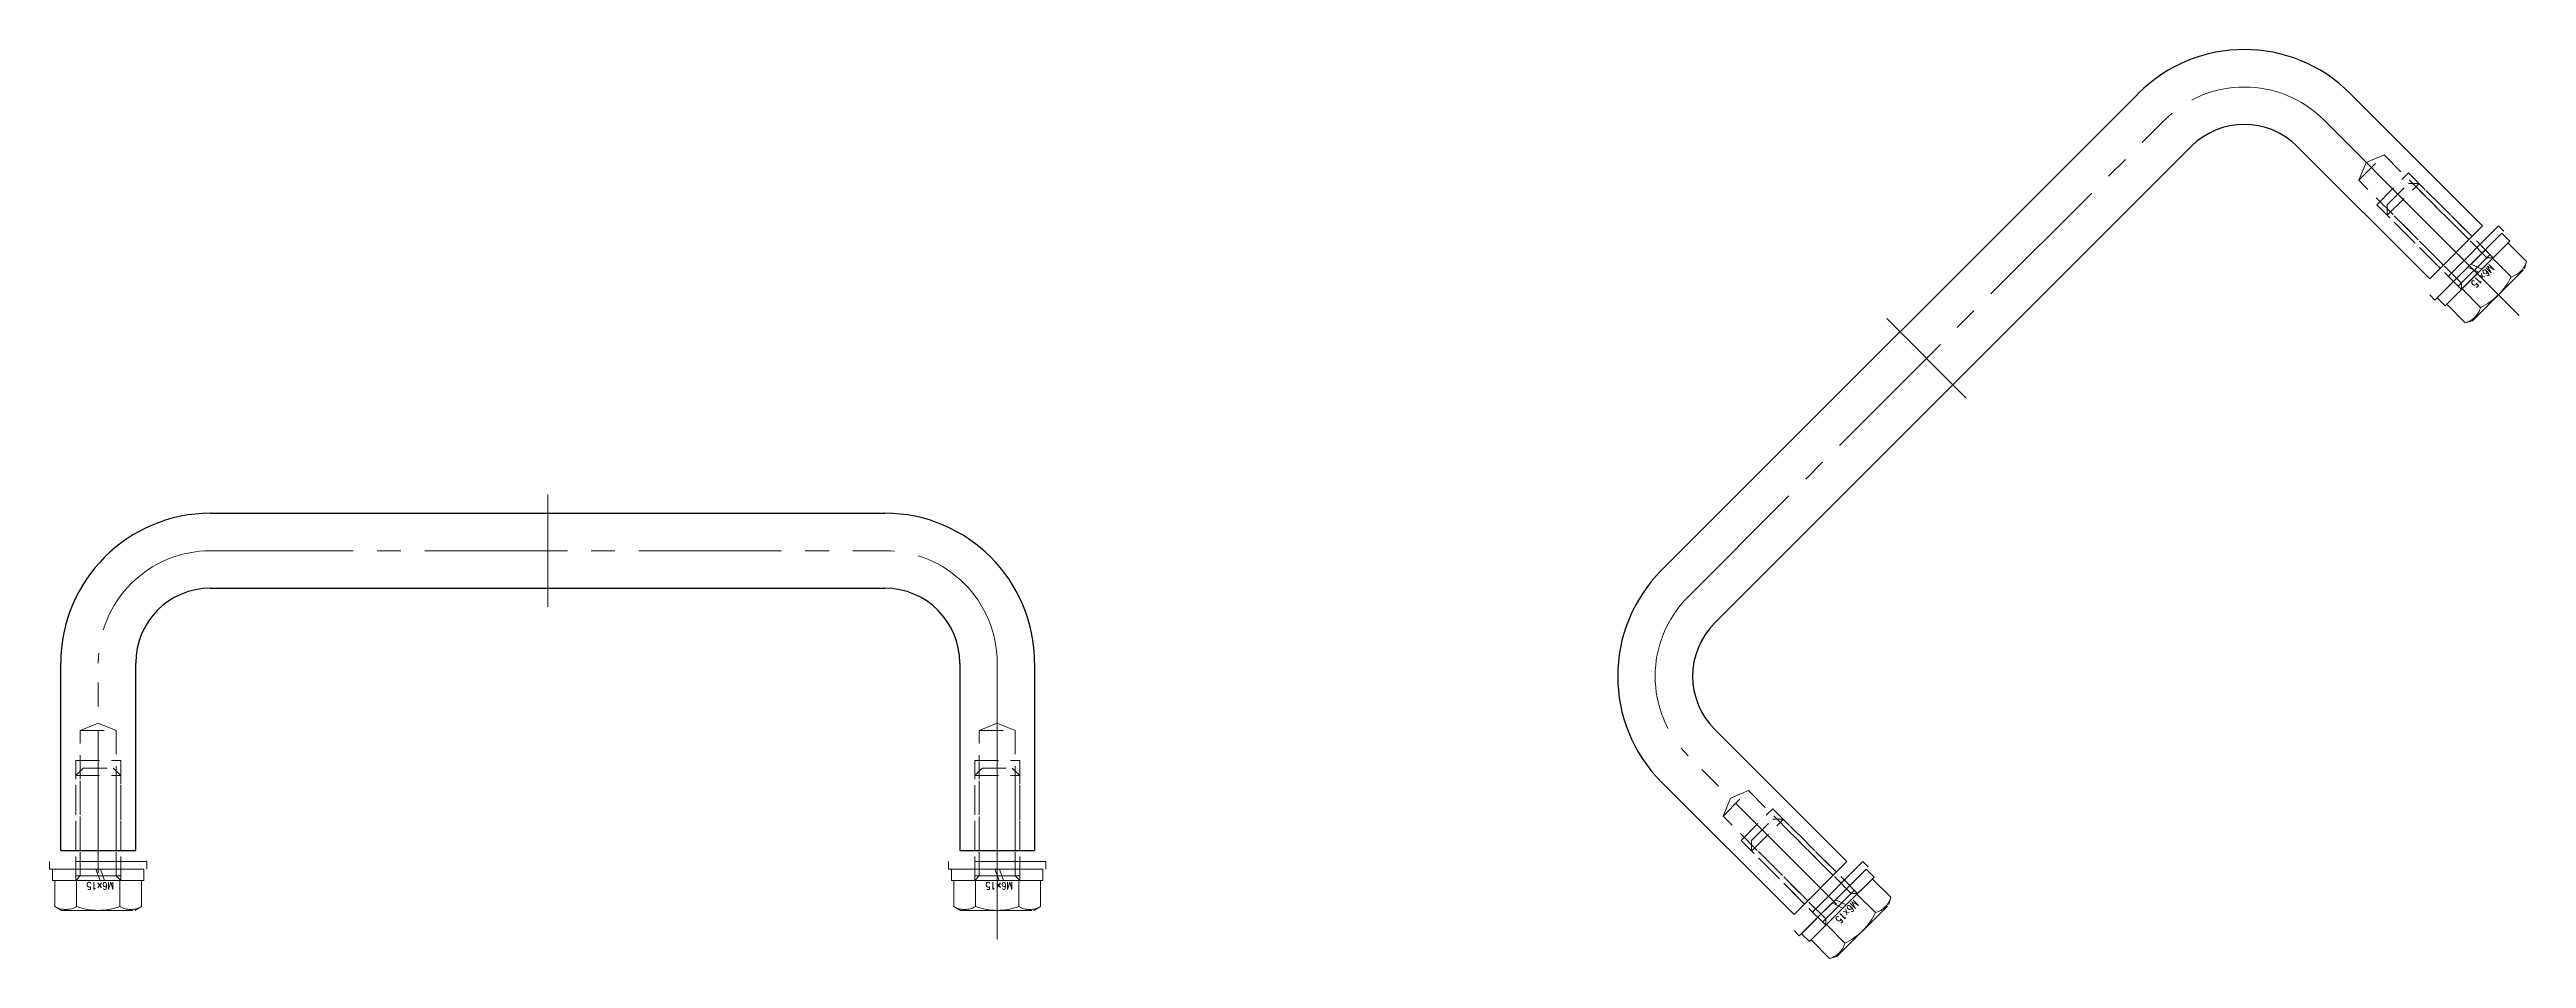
# Model space of a CAD drawing. Header units: millimetres. Extents: x 0 to 51411, y 0 to 16902.
# Drawn here: x 1373.8 to 1704.4, y 8292.8 to 8414.1 of the extents above; entities that cross this region are included whole.
import ezdxf

# ---------------------------------------------------------------- set-up
doc = ezdxf.new("R2010")
doc.units = ezdxf.units.MM
doc.linetypes.add('CENTER2', pattern=[28.575, 19.05, -3.175, 3.175, -3.175])
doc.linetypes.add('HIDDEN2', pattern=[4.7625, 3.175, -1.5875])
for name, color, linetype, lineweight in [('01_外形線', 7, 'Continuous', 25), ('03_かくれ線', 6, 'HIDDEN2', 13), ('04_中心線', 1, 'CENTER2', 9)]:
    doc.layers.add(name, color=color, linetype=linetype, lineweight=lineweight)
doc.styles.add('寸法用', font='simplex.shx', dxfattribs={"width": 0.8, "bigfont": '@extfont2.shx'})

msp = doc.modelspace()

# ---------------------------------------------------------------- linework, layer by layer
at = {"layer": '01_外形線'}
for p, q in [((1588.982, 8344.573), (1652.621, 8408.213)), ((1680.905, 8408.213), (1698.583, 8390.535)), ((1596.053, 8337.502), (1659.692, 8401.142)), ((1673.834, 8401.142), (1691.512, 8383.464)), ((1691.512, 8383.464), (1698.583, 8390.535)), ((1395.297, 8352.182), (1485.297, 8352.182)), ((1395.297, 8342.182), (1485.297, 8342.182)), ((1375.297, 8307.182), (1375.297, 8332.182)), ((1385.297, 8307.182), (1385.297, 8332.182)), ((1495.297, 8332.182), (1495.297, 8307.182)), ((1505.297, 8332.182), (1505.297, 8307.182)), ((1613.73, 8305.682), (1596.053, 8323.36)), ((1606.659, 8298.611), (1588.982, 8316.289)), ((1375.297, 8307.182), (1385.297, 8307.182)), ((1495.297, 8307.182), (1505.297, 8307.182)), ((1606.659, 8298.611), (1613.73, 8305.682))]:
    msp.add_line(p, q, dxfattribs=at)
for centre, radius, start, end in [((1666.763, 8394.071), 20, 45, 135), ((1666.763, 8394.071), 10, 45, 135), ((1395.297, 8332.182), 20, 90, 180), ((1485.297, 8332.182), 20, 0, 90), ((1395.297, 8332.182), 10, 90, 180), ((1485.297, 8332.182), 10, 0, 90), ((1603.124, 8330.431), 20, 135, 225), ((1603.124, 8330.431), 10, 135, 225)]:
    msp.add_arc(centre, radius, start, end, dxfattribs=at)
at = {"layer": '03_かくれ線'}
for points in [[(1693.351, 8385.303), (1682.037, 8396.616), (1685.431, 8400.01), (1696.745, 8388.697)], [(1682.037, 8396.616), (1683.031, 8399.016), (1685.431, 8400.01)], [(1692.926, 8384.878), (1684.441, 8393.364), (1688.684, 8397.606), (1697.169, 8389.121)], [(1685.855, 8391.949), (1690.098, 8396.192)], [(1685.855, 8393.364), (1688.684, 8396.192)], [(1690.098, 8396.192), (1688.684, 8396.192)], [(1699.149, 8386.293), (1689.249, 8396.192)], [(1699.997, 8386.293), (1690.098, 8396.192)], [(1685.855, 8391.949), (1685.855, 8393.364)], [(1695.755, 8382.898), (1685.855, 8392.798)], [(1695.755, 8382.05), (1685.855, 8391.949)], [(1377.897, 8323.182), (1380.297, 8324.176), (1382.697, 8323.182)], [(1377.897, 8307.182), (1377.897, 8323.182), (1382.697, 8323.182), (1382.697, 8307.182)], [(1497.897, 8323.182), (1500.297, 8324.176), (1502.697, 8323.182)], [(1497.897, 8307.182), (1497.897, 8323.182), (1502.697, 8323.182), (1502.697, 8307.182)], [(1377.297, 8307.182), (1377.297, 8319.182), (1383.297, 8319.182), (1383.297, 8307.182)], [(1497.297, 8307.182), (1497.297, 8319.182), (1503.297, 8319.182), (1503.297, 8307.182)], [(1377.297, 8317.182), (1378.297, 8318.182)], [(1377.297, 8317.182), (1383.297, 8317.182)], [(1377.297, 8303.182), (1377.297, 8317.182)], [(1377.897, 8303.782), (1377.897, 8317.782)], [(1378.297, 8318.182), (1382.297, 8318.182)], [(1383.297, 8317.182), (1382.297, 8318.182)], [(1382.697, 8303.782), (1382.697, 8317.782)], [(1383.297, 8303.182), (1383.297, 8317.182)], [(1497.297, 8317.182), (1498.297, 8318.182)], [(1497.297, 8317.182), (1503.297, 8317.182)], [(1497.297, 8303.182), (1497.297, 8317.182)], [(1497.897, 8303.782), (1497.897, 8317.782)], [(1498.297, 8318.182), (1502.297, 8318.182)], [(1503.297, 8317.182), (1502.297, 8318.182)], [(1502.697, 8303.782), (1502.697, 8317.782)], [(1503.297, 8303.182), (1503.297, 8317.182)], [(1608.498, 8300.45), (1597.184, 8311.763), (1600.578, 8315.158), (1611.892, 8303.844)], [(1597.184, 8311.763), (1598.178, 8314.163), (1600.578, 8315.158)], [(1608.073, 8300.025), (1599.588, 8308.511), (1603.831, 8312.753), (1612.316, 8304.268)], [(1601.002, 8307.097), (1605.245, 8311.339)], [(1601.002, 8308.511), (1603.831, 8311.339)], [(1605.245, 8311.339), (1603.831, 8311.339)], [(1614.296, 8301.44), (1604.397, 8311.339)], [(1615.145, 8301.44), (1605.245, 8311.339)], [(1601.002, 8307.097), (1601.002, 8308.511)], [(1610.902, 8298.046), (1601.002, 8307.945)], [(1610.902, 8297.197), (1601.002, 8307.097)]]:
    msp.add_lwpolyline(points, dxfattribs=at)
at = {"layer": '03_かくれ線', "ltscale": 3}
for points in [[(1700.704, 8390.535), (1691.512, 8381.343), (1692.219, 8380.636), (1701.412, 8389.828)], [(1386.797, 8305.682), (1373.797, 8305.682), (1373.797, 8304.682), (1386.797, 8304.682)], [(1506.797, 8305.682), (1493.797, 8305.682), (1493.797, 8304.682), (1506.797, 8304.682)], [(1615.852, 8305.682), (1606.659, 8296.49), (1607.366, 8295.783), (1616.559, 8304.975)]]:
    msp.add_lwpolyline(points, close=True, dxfattribs=at)
for points in [[(1693.794, 8380.089), (1701.959, 8388.254)], [(1693.794, 8380.089), (1701.959, 8388.254)], [(1697.028, 8385.444), (1701.129, 8389.545)], [(1698.474, 8384.769), (1702.189, 8388.485)], [(1702.189, 8388.485), (1701.129, 8389.545)], [(1701.959, 8388.254), (1704.43, 8385.782)], [(1692.502, 8380.919), (1696.603, 8385.02)], [(1699.573, 8386.717), (1695.33, 8382.474)], [(1696.603, 8385.02), (1698.05, 8384.345)], [(1697.028, 8385.444), (1698.474, 8384.769)], [(1699.149, 8386.293), (1699.997, 8386.293)], [(1699.917, 8386.212), (1702.389, 8383.741)], [(1704.43, 8385.782), (1704.169, 8384.808)], [(1693.563, 8379.858), (1698.05, 8384.345)], [(1695.755, 8382.898), (1695.755, 8382.05)], [(1695.835, 8382.13), (1698.307, 8379.658)], [(1697.24, 8377.878), (1704.169, 8384.808)], [(1692.502, 8380.919), (1693.563, 8379.858)], [(1693.794, 8380.089), (1696.265, 8377.617)], [(1696.265, 8377.617), (1697.24, 8377.878)], [(1374.197, 8304.682), (1379.997, 8304.682)], [(1374.197, 8304.682), (1374.197, 8303.182)], [(1374.197, 8303.182), (1380.543, 8303.182)], [(1374.524, 8303.182), (1386.071, 8303.182)], [(1374.524, 8303.182), (1374.524, 8299.687)], [(1374.524, 8303.182), (1386.071, 8303.182)], [(1383.297, 8303.782), (1377.297, 8303.782)], [(1377.897, 8303.782), (1377.297, 8303.182)], [(1377.411, 8303.182), (1377.411, 8299.687)], [(1379.997, 8304.682), (1380.543, 8303.182)], [(1380.597, 8304.682), (1386.397, 8304.682)], [(1380.597, 8304.682), (1381.143, 8303.182)], [(1381.143, 8303.182), (1386.397, 8303.182)], [(1382.697, 8303.782), (1383.297, 8303.182)], [(1383.184, 8303.182), (1383.184, 8299.687)], [(1386.071, 8303.182), (1386.071, 8299.687)], [(1386.397, 8303.182), (1386.397, 8304.682)], [(1494.197, 8304.682), (1499.997, 8304.682)], [(1494.197, 8304.682), (1494.197, 8303.182)], [(1494.197, 8303.182), (1500.543, 8303.182)], [(1494.524, 8303.182), (1506.071, 8303.182)], [(1494.524, 8303.182), (1494.524, 8299.687)], [(1494.524, 8303.182), (1506.071, 8303.182)], [(1503.297, 8303.782), (1497.297, 8303.782)], [(1497.897, 8303.782), (1497.297, 8303.182)], [(1497.411, 8303.182), (1497.411, 8299.687)], [(1499.997, 8304.682), (1500.543, 8303.182)], [(1500.597, 8304.682), (1506.397, 8304.682)], [(1500.597, 8304.682), (1501.143, 8303.182)], [(1501.143, 8303.182), (1506.397, 8303.182)], [(1502.697, 8303.782), (1503.297, 8303.182)], [(1503.184, 8303.182), (1503.184, 8299.687)], [(1506.071, 8303.182), (1506.071, 8299.687)], [(1506.397, 8303.182), (1506.397, 8304.682)], [(1608.941, 8295.236), (1617.106, 8303.401)], [(1608.941, 8295.236), (1617.106, 8303.401)], [(1612.175, 8300.591), (1616.276, 8304.692)], [(1613.621, 8299.917), (1617.337, 8303.632)], [(1617.337, 8303.632), (1616.276, 8304.692)], [(1617.106, 8303.401), (1619.578, 8300.929)], [(1374.524, 8299.687), (1375.397, 8299.182)], [(1375.397, 8299.182), (1385.197, 8299.182)], [(1386.071, 8299.687), (1385.197, 8299.182)], [(1494.524, 8299.687), (1495.397, 8299.182)], [(1495.397, 8299.182), (1505.197, 8299.182)], [(1506.071, 8299.687), (1505.197, 8299.182)], [(1607.649, 8296.066), (1611.75, 8300.167)], [(1608.71, 8295.005), (1613.197, 8299.492)], [(1614.72, 8301.864), (1610.478, 8297.621)], [(1611.75, 8300.167), (1613.197, 8299.492)], [(1612.175, 8300.591), (1613.621, 8299.917)], [(1612.387, 8293.025), (1619.316, 8299.955)], [(1614.296, 8301.44), (1615.145, 8301.44)], [(1615.064, 8301.36), (1617.536, 8298.888)], [(1619.578, 8300.929), (1619.316, 8299.955)], [(1607.649, 8296.066), (1608.71, 8295.005)], [(1610.902, 8298.046), (1610.902, 8297.197)], [(1610.982, 8297.277), (1613.454, 8294.805)], [(1608.941, 8295.236), (1611.413, 8292.764)], [(1611.413, 8292.764), (1612.387, 8293.025)]]:
    msp.add_lwpolyline(points, dxfattribs=at)
for points in [[(1702.389, 8383.741, 0.2679491), (1704.43, 8385.782)], [(1698.307, 8379.658, 0.1747), (1702.389, 8383.741)], [(1696.265, 8377.617, 0.2679491), (1698.307, 8379.658)], [(1374.524, 8299.687, 0.2679491), (1377.411, 8299.687)], [(1377.411, 8299.687, 0.1747), (1383.184, 8299.687)], [(1383.184, 8299.687, 0.2679491), (1386.071, 8299.687)], [(1494.524, 8299.687, 0.2679491), (1497.411, 8299.687)], [(1497.411, 8299.687, 0.1747), (1503.184, 8299.687)], [(1503.184, 8299.687, 0.2679491), (1506.071, 8299.687)], [(1613.454, 8294.805, 0.1747), (1617.536, 8298.888)], [(1617.536, 8298.888, 0.2679491), (1619.578, 8300.929)], [(1611.413, 8292.764, 0.2679491), (1613.454, 8294.805)]]:
    msp.add_lwpolyline(points, format="xyb", dxfattribs=at)
at = {"layer": '04_中心線'}
for p, q in [((1592.517, 8341.038), (1656.157, 8404.677)), ((1677.37, 8404.677), (1697.169, 8384.878)), ((1619.034, 8378.161), (1629.64, 8367.554)), ((1440.297, 8354.682), (1440.297, 8339.682)), ((1395.297, 8347.182), (1485.297, 8347.182)), ((1380.297, 8304.182), (1380.297, 8332.182)), ((1500.297, 8332.182), (1500.297, 8304.182)), ((1612.316, 8300.025), (1592.517, 8319.824))]:
    msp.add_line(p, q, dxfattribs=at)
for points in [[(1703.462, 8378.585), (1690.027, 8392.02)], [(1500.297, 8295.282), (1500.297, 8314.282)]]:
    msp.add_lwpolyline(points, dxfattribs=at)
for centre, start, end in [((1666.763, 8394.071), 45, 135), ((1395.297, 8332.182), 90, 180), ((1485.297, 8332.182), 0, 90), ((1603.124, 8330.431), 135, 225)]:
    msp.add_arc(centre, 15, start, end, dxfattribs=at)

# ---------------------------------------------------------------- texts
at = {"layer": '03_かくれ線', "ltscale": 3, "style": '寸法用', "width": 0.8}
for rotation, p in [(225, (1699.509, 8385.472)), (180, (1382.372, 8302.948)), (180, (1502.372, 8302.948)), (225, (1614.656, 8300.62))]:
    msp.add_text('M6×15', height=1, rotation=rotation, dxfattribs=at).set_placement(p)

doc.saveas('drawing.dxf')
